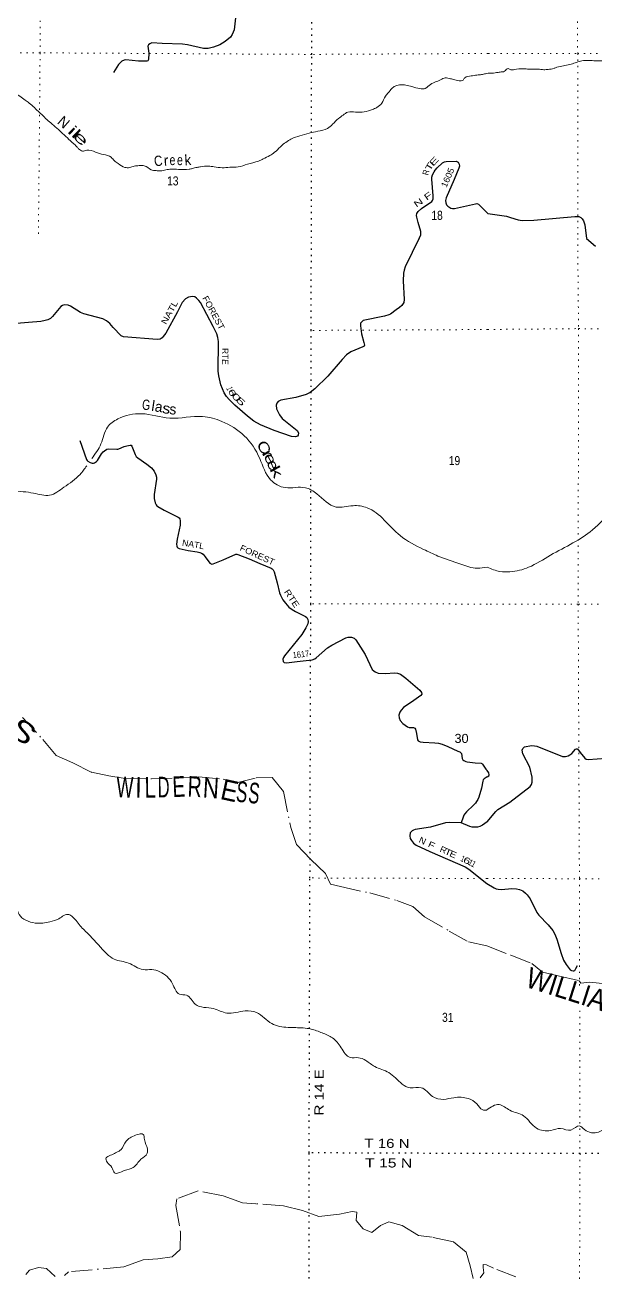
# Model space of a CAD drawing. Header units: feet. Extents: x -252658 to 9, y -366365 to -181930.
# Drawn here: x -40356 to -29319, y -249124 to -224946 of the extents above; entities that cross this region are included whole.
import ezdxf
from ezdxf.enums import TextEntityAlignment as Align

# ---------------------------------------------------------------- set-up
doc = ezdxf.new("R2010")
doc.units = ezdxf.units.FT
doc.header["$LTSCALE"] = 80
doc.linetypes.add('DOT_DASHED', pattern=[7.7, 5, -1.2, 0.3, -1.2])
doc.linetypes.add('DOTTED', pattern=[1.5, 0.3, -1.2])
for name, color, linetype, lineweight in [('29', 7, 'Continuous', 25), ('39', 7, 'Continuous', 13), ('44', 7, 'DOT_DASHED', 13), ('6', 7, 'DOTTED', 25), ('7', 7, 'DOTTED', 13)]:
    doc.layers.add(name, color=color, linetype=linetype, lineweight=lineweight)
doc.layers.add('30', color=7, linetype='Continuous')
doc.layers.add('41', color=7, linetype='Continuous')

msp = doc.modelspace()

# ---------------------------------------------------------------- linework, layer by layer
at = {"layer": '29'}
for points in [[(-36212.26, -224169.8), (-36308.17, -225038.6), (-36344.67, -225127.55), (-36379.93, -225184), (-36477.93, -225268.39), (-36584.46, -225332.21), (-36704.35, -225378.08), (-36806.62, -225402.78), (-36898.33, -225404.17), (-37208.62, -225332.21), (-37307.21, -225319.16), (-37699.19, -225304.53), (-37901.54, -225295.16), (-37939.4, -225308.98), (-37965.01, -225330.44), (-37976.22, -225358.93), (-37960.32, -225491.56), (-37965.01, -225616.26), (-37975.59, -225640.96), (-37994.87, -225649.96), (-38158.88, -225644.86), (-38400.67, -225623.19), (-38434.01, -225626.85), (-38479.86, -225648.02), (-38546.11, -225708.58), (-38640.69, -225866.58)], [(-32724.55, -229072.27), (-32694.94, -229012.55), (-32690.53, -228978.15), (-32690.41, -228941.69), (-32745.68, -228768.65), (-32769.87, -228667.63), (-32773.4, -228632.35), (-32768.97, -228597.82), (-32741.66, -228554.72), (-32679.39, -228502.03), (-32477.03, -228360.8), (-32464.85, -228344.76), (-32456.03, -228314.77), (-32455.26, -228250.51), (-32480.21, -227933.09), (-32476.31, -227893.98), (-32463.97, -227848.11), (-32435.76, -227789.89), (-32415.33, -227754.81), (-32377.57, -227712.26), (-32270.02, -227613.45), (-32234.71, -227597.38), (-32203.02, -227590.52), (-32004.38, -227584.84), (-31982.62, -227592.28), (-31968.52, -227604.63), (-31950.89, -227641.68), (-31945.6, -227676.97), (-31954.51, -227719.69), (-32048.07, -227939.95), (-32203.78, -228292.32), (-32214.48, -228346.52), (-32209.19, -228388.87), (-32195.09, -228429.45), (-32170.36, -228455.18), (-32113.98, -228491.2), (-32076.95, -228501.78), (-32037.01, -228500.23), (-31631.28, -228406.52), (-31607.95, -228404.75), (-31577.98, -228417.1), (-31532.07, -228459.38), (-31393.41, -228597.83)], [(-31393.41, -228597.83), (-31035.52, -228650.29), (-30952.99, -228672.51), (-30808.05, -228720.21), (-30727.31, -228732.5), (-30506.04, -228721.73), (-29709.48, -228654.13), (-29659.68, -228650.46), (-29634.12, -228654.87), (-29595.33, -228672.51), (-29566.23, -228699.87), (-29542.44, -228736.03), (-29518.71, -228814.5), (-29483.15, -229076.68)], [(-32724.55, -229072.27), (-32993.69, -229628.91), (-33017.3, -229692.99), (-33027.88, -229752.98), (-33035.73, -229896.7), (-33012.3, -230259), (-33022.59, -230315.85), (-33061.39, -230375.84), (-33107.23, -230418.19), (-33168.12, -230459.96), (-33280.04, -230541.7), (-33311.78, -230559.34), (-33397.57, -230584.38), (-33807.15, -230667.51), (-33833.72, -230689.91), (-33858.4, -230721.68), (-33860.03, -230771.17), (-33841.11, -230927.36), (-33792.21, -231095.76), (-33784.34, -231145.15), (-33789.63, -231161.03), (-33816.88, -231179.62), (-34044.1, -231274.04), (-34128.19, -231333.95), (-34217.61, -231424.87), (-34490.56, -231743.04), (-34745.35, -231990.33), (-34831.66, -232058.74), (-34911.1, -232096.2), (-35111.02, -232154.79), (-35403.07, -232210.89), (-35456.43, -232236.37), (-35480.65, -232267.35), (-35491.23, -232302.64), (-35485.5, -232374.21), (-35431.28, -232489.67), (-35374.59, -232561.07), (-35085.62, -232799.2), (-35060.98, -232842.57), (-35066.19, -232883.37), (-35082.14, -232906.09), (-35120.94, -232920.2), (-35198.73, -232914.44), (-35528.64, -232794.06), (-35794.52, -232683.76), (-35926.28, -232613.17), (-36044.91, -232521.43), (-36291.78, -232302.64), (-36402.87, -232195.01), (-36452.24, -232138.55), (-36499.68, -232064.91), (-36565.09, -231909.17), (-36605.58, -231740.05), (-36614.46, -231644.5), (-36610.77, -231073.78), (-36621.52, -230998.7), (-36642.68, -230928.12), (-36710.89, -230780.96), (-36958.31, -230319.39), (-36990.05, -230277.04), (-37035.71, -230234.47), (-37067.64, -230209.99), (-37113.48, -230202.93), (-37191.93, -230213.35), (-37247.5, -230245.28), (-37314.99, -230318.52), (-37402.5, -230497.96), (-37630.02, -230910.49), (-37677.74, -230979.3), (-37697.14, -231002.23), (-37737.7, -231025.17), (-37799.33, -231035.34), (-38448.31, -230984.59), (-38496.48, -230964.37), (-38649.68, -230803.23), (-38716.33, -230726.98), (-38776.29, -230674.04), (-38846.94, -230635.77), (-39218.88, -230538.18), (-39281.1, -230514.65), (-39476.32, -230389.97), (-39520.64, -230372.9), (-39596.23, -230365.27), (-39631.49, -230375.85), (-39659.14, -230395.92), (-39824.94, -230590.82), (-39864.25, -230626.41), (-39913.62, -230651.11), (-39966.52, -230668.75), (-40050.15, -230683.25), (-40603.08, -230734.02)], [(-29483.15, -229076.68), (-29310.51, -229225.89)], [(-39295.05, -232991.42), (-39165.39, -233356.47), (-39151.86, -233377.23), (-39142.16, -233392.22), (-39092.79, -233416.92), (-39054, -233427.51), (-39026.66, -233426.63), (-39007.47, -233419.61), (-38972.88, -233395.75), (-38952.61, -233375.46), (-38873.91, -233248.5), (-38841.52, -233211.37), (-38817.71, -233187.54), (-38771.87, -233159.31), (-38738.88, -233151.42), (-38580.56, -233158.55), (-38561.15, -233156.67), (-38536.46, -233149.61), (-38435.84, -233107.56), (-38381.29, -233091.38), (-38319.57, -233077.27), (-38309.88, -233078.16), (-38300.18, -233082.56), (-38287.83, -233096.68), (-38225.24, -233261.66), (-38202.66, -233297.28), (-38172.34, -233326.95), (-37999.24, -233444.77), (-37909.6, -233521.04), (-37877.87, -233552.8), (-37857.93, -233585.82), (-37823.2, -233653.37), (-37810.86, -233699.25), (-37806.91, -233738.24), (-37853.16, -234034.02), (-37852.3, -234113.02), (-37836.43, -234194.19), (-37825.85, -234220.66), (-37816.54, -234236.35), (-37804.69, -234252.42), (-37781.77, -234268.3), (-37658.91, -234339.5), (-37392.97, -234472.1), (-37373.31, -234489.58), (-37361.23, -234509.15), (-37352.41, -234544.44), (-37350.65, -234585.03), (-37352.28, -234629.78), (-37412.37, -234899.45), (-37420.31, -234995.27), (-37418.54, -235034.09), (-37409.48, -235053.52), (-37399.15, -235065.85), (-37372.7, -235078.2), (-37197.43, -235117.05), (-37022.64, -235147.66)], [(-37022.64, -235147.66), (-36971.18, -235156.67), (-36938.04, -235169.07), (-36908.06, -235188.48), (-36865.54, -235241.44), (-36775.81, -235366.69), (-36752.26, -235378.3), (-36735.26, -235382.57), (-36714.1, -235379.04), (-36519.12, -235297.92), (-36275.03, -235192.01), (-36255.63, -235190.24), (-36235.7, -235193.89), (-36013.77, -235277.5), (-35811.95, -235368.96), (-35589.11, -235460.22), (-35568.14, -235474.72), (-35548.55, -235493.74), (-35530.92, -235532.56), (-35471.87, -235745.5), (-35428.65, -235938.39), (-35411.46, -235986.02), (-35364.29, -236071.61), (-35311.39, -236140.43), (-35244.39, -236216.3), (-35182.93, -236263.73), (-35120.95, -236300.99), (-34923.26, -236395.62), (-34897.01, -236415.69), (-34879.38, -236454.5), (-34874.09, -236491.56), (-34882.21, -236539.96), (-34919.05, -236617.72), (-34997.96, -236743.22), (-35331.76, -237159), (-35351.07, -237189.41), (-35365.18, -237224.7), (-35358.12, -237267.05), (-35336.7, -237287.01), (-35294.64, -237291.75), (-35085.95, -237266.78), (-34793.02, -237234.84), (-34744.49, -237214.11), (-34716.27, -237196.47), (-34498.66, -237004.85), (-34416.51, -236949.44), (-34146.72, -236810.05), (-34100.22, -236799.6), (-34074.43, -236797.7), (-34035.63, -236797.7), (-33984.08, -236818.43), (-33947.47, -236850.63), (-33771.86, -237134.05), (-33631.83, -237420.55), (-33603.74, -237449.35), (-33578.94, -237469.96), (-33518.98, -237491.13), (-33379.58, -237500.96), (-33193.03, -237486.27), (-33145.16, -237491.13), (-33085.21, -237515.83), (-32981.26, -237587.81), (-32714.3, -237819.79), (-32681.4, -237866.96), (-32674.35, -237898.72), (-32689.01, -237926), (-32826.02, -238021.06), (-33030.54, -238159.86), (-33071.96, -238207.39), (-33101.07, -238251.62), (-33118.7, -238304.55), (-33111.65, -238361.01), (-33089.48, -238411.34), (-33041.12, -238466.88), (-32948.03, -238534.38), (-32915.93, -238546.29), (-32833.05, -238548.05), (-32810.13, -238560.4), (-32795.98, -238577.47), (-32778.56, -238663.63), (-32757.23, -238782.73), (-32741.49, -238803.94), (-32707.85, -238825.07), (-32647.43, -238826.62), (-32418.98, -238840.24), (-32351.66, -238846.25), (-32277.6, -238867.42), (-32166.88, -238910.05), (-31973.68, -239001.16)], [(-31973.68, -239001.16), (-31935.52, -239019.16), (-31915.24, -239034.17), (-31905.27, -239049.96), (-31888.79, -239147.09), (-31876.09, -239172.21), (-31861.46, -239185.02), (-31822.67, -239202.67), (-31791.81, -239212.38), (-31637.92, -239227.91), (-31526.43, -239237.96), (-31511.44, -239244.14), (-31497.34, -239258.26), (-31436.35, -239353.39), (-31408.24, -239380.4)], [(-31409.61, -240371.9), (-31240.81, -240170.22), (-31198.25, -240131.64), (-30970.12, -239990.53), (-30575.83, -239689.89), (-30545.79, -239651.69), (-30535.21, -239602.28), (-30537.99, -239504.16), (-30580.39, -239311.71), (-30718.56, -239054.4), (-30729.19, -238984.69), (-30718.61, -238949.4), (-30687.22, -238920.63), (-30549.32, -238896.46), (-30492.26, -238898.34), (-30443.52, -238907.05), (-29950.05, -239105.18), (-29893.34, -239108.21), (-29840.44, -239094.09), (-29808.7, -239076.45), (-29768.85, -239050.76), (-29695.84, -238963.52), (-29675.62, -238955.54), (-29657.04, -238959.99), (-29608.04, -239030.17), (-29519.5, -239136.44), (-29491.29, -239157.62), (-29452.68, -239165.58), (-29105.1, -239138.21)], [(-31408.41, -239500.69), (-31467.36, -239540.57), (-31483.23, -239558.22), (-31494.17, -239585.06), (-31519.18, -239716.93), (-31568.55, -239890.64), (-31589.92, -239940.23), (-31611.08, -239975.51), (-31635.76, -240009.04), (-31669.92, -240045.98), (-31805.18, -240175.06), (-31842.07, -240219.01), (-31859.7, -240245.48), (-31874.12, -240282.61), (-31909, -240392.41)], [(-31408.41, -239500.69), (-31374.59, -239478.76), (-31367.53, -239461.12), (-31374.59, -239425.83), (-31408.24, -239380.4)], [(-31909, -240392.41), (-32140.95, -240383.99), (-32211.7, -240390.26), (-32503.01, -240474.22), (-32803.96, -240521.62), (-32836.53, -240531.22), (-32856.35, -240543.74), (-32880.61, -240562.98), (-32895.65, -240585.14), (-32903.16, -240639.44), (-32895.65, -240691.01), (-32874.49, -240733.35), (-32832.05, -240786), (-32782.8, -240821.58), (-32516.45, -240946.29), (-31834.13, -241245.05), (-31763.14, -241289.76), (-31411.25, -241566.8)], [(-31409.61, -240371.9), (-31499.11, -240438.69), (-31548.65, -240462.98), (-31594.33, -240473.98), (-31643.7, -240477.51), (-31698.36, -240473.98), (-31745.11, -240461.59), (-31909, -240392.41)], [(-31411.25, -241566.8), (-31275.06, -241651.93), (-31236.27, -241666.05), (-31192.41, -241675.2), (-31130.46, -241680.17), (-30929.27, -241661.51), (-30837.74, -241666.05), (-30781.31, -241680.17), (-30716.95, -241709.29), (-30665.07, -241751.87), (-30633.19, -241782.51), (-30573.23, -241863.68), (-30442.75, -242124.85), (-30409.97, -242176.27), (-30226.98, -242363.95), (-30137.68, -242475.99), (-30097.12, -242546.57), (-30058.91, -242645.53), (-29973.12, -242922.39), (-29926.96, -243046.83), (-29878.7, -243135.3), (-29799.99, -243233.87), (-29775.31, -243251.51), (-29745.29, -243256.52), (-29727.69, -243255.04), (-29711.82, -243246.22), (-29688.68, -243213), (-29658.03, -243155.25)]]:
    msp.add_lwpolyline(points, dxfattribs=at)
at = {"layer": '39'}
for points in [[(-31389.68, -225879.79), (-31379.94, -225878.71), (-31313.45, -225878.63), (-31196.96, -225864.03), (-31118.63, -225853.63), (-31072.45, -225843.37), (-31038.43, -225807.03), (-31000.32, -225790.77), (-30952, -225812.67), (-30879.67, -225808.33), (-30712.94, -225793.51), (-30628.51, -225799.17), (-30517.96, -225804.71), (-30421.51, -225802.27), (-30308.94, -225811.83), (-30226.56, -225807.44), (-30112.11, -225784.81), (-30055.93, -225762.44), (-29931.44, -225737.76), (-29808.97, -225709.07), (-29706.6, -225680.46), (-29598.22, -225645.79), (-29489.76, -225633.25), (-29405.35, -225634.88), (-29282.74, -225640.37), (-29156.14, -225639.81), (-29049.54, -225663.46), (-28984.43, -225676.72)], [(-40858.21, -226023.54), (-40830.02, -226075.77), (-40733.5, -226164.09), (-40578.77, -226246.3), (-40458.17, -226326.54), (-40351.64, -226398.77), (-40275.25, -226458.97), (-40174.72, -226545.28), (-40078.19, -226639.63), (-40023.9, -226687.81), (-39933.41, -226776.14), (-39830.87, -226864.45), (-39710.23, -226968.82), (-39627.79, -227045.11), (-39505.13, -227161.54), (-39418.67, -227237.81), (-39356.33, -227300.05), (-39318.11, -227344.23), (-39243.75, -227386.34), (-39161.45, -227372.14), (-38990.72, -227406.07), (-38836.04, -227454.09), (-38689.38, -227506.15), (-38625.02, -227576.42), (-38554.66, -227628.59), (-38420.02, -227702.78), (-38329.66, -227706.67), (-38241.35, -227680.4), (-38142.98, -227668.19), (-38046.6, -227670.06), (-37913.95, -227750.28), (-37817.55, -227766.22), (-37731.2, -227772.13), (-37628.83, -227749.86), (-37522.43, -227737.63), (-37385.89, -227741.45), (-37176.92, -227738.98), (-37117.68, -227726.28), (-37024.53, -227702.71), (-36956.28, -227690.54), (-36807.71, -227678.26), (-36691.23, -227692.16), (-36536.6, -227710.02), (-36392.04, -227701.76), (-36225.4, -227693.47), (-36050.79, -227640.93), (-35834.03, -227580.29), (-35741.74, -227537.93), (-35617.34, -227475.42), (-35523.07, -227410.93), (-35410.79, -227306.21), (-35356.66, -227255.87), (-35254.36, -227185.34), (-35196.19, -227151.08), (-35031.63, -227094.53), (-34851, -227039.98), (-34686.41, -227003.54), (-34501.77, -226948.98), (-34399.49, -226868.4), (-34287.22, -226757.65), (-34196.97, -226691.16), (-34104.7, -226632.71), (-33956.11, -226632.49), (-33628.9, -226583.75), (-33544.63, -226543.41), (-33448.38, -226460.83), (-33378.31, -226326.01), (-33324.21, -226257.57), (-33252.04, -226179.05), (-33189.88, -226128.69), (-33073.46, -226102.38), (-32985.1, -226110.29), (-32864.58, -226140.27), (-32711.92, -226176.23), (-32605.51, -226174.06), (-32503.23, -226095.5), (-32392.87, -226043.05), (-32284.53, -225992.63), (-32242.38, -225976.48), (-32141.98, -225980.35), (-32055.61, -226004.35), (-31951.16, -226024.3), (-31872.88, -226012.12), (-31840.81, -225969.85), (-31718.39, -225933.47), (-31605.98, -225915.21), (-31515.63, -225907.03), (-31441.37, -225888.83), (-31389.68, -225879.79)], [(-23750.58, -230322.65), (-24114.31, -230722.09), (-24395.92, -231003.95), (-24857.15, -231321.59), (-25279.57, -231597.52), (-25812.64, -231869.93), (-26097.72, -231964.64), (-26356.51, -232049.65), (-26536.73, -232276.55), (-26673.65, -232427.59), (-26848.5, -232702.85), (-27200.04, -233094.4), (-27537.56, -233343.31), (-27876.84, -233720.95), (-28192.38, -233835.37), (-28348.95, -233951.94), (-28616.75, -234107.24), (-28978.39, -234353.81), (-29365.82, -234720.74), (-29745.65, -234973.1), (-30181.63, -235210.61), (-30605.48, -235444.27), (-30966.95, -235531.91), (-31160.08, -235525.27), (-31405.54, -235442.9)], [(-31405.54, -235442.9), (-31599.95, -235462.08), (-31919.51, -235383.23), (-32359.57, -235225.79), (-32638.83, -235096.72), (-33092.78, -234830.68), (-33733.23, -234290.9), (-34004.6, -234252.33), (-34332.4, -234278.04), (-34705.93, -234022.16), (-34926.9, -233903.22), (-35314.97, -233902.7), (-35600.22, -233751.51), (-35810.6, -233338.99), (-36109.4, -232898.2), (-36545.23, -232620.11), (-36917.05, -232527.12), (-37550.48, -232556.44), (-38101.26, -232471.25), (-38557.88, -232571.19), (-38757.22, -232729.79), (-38884.49, -233055.39), (-39064.74, -233337.81)], [(-39161.82, -233479.38), (-39289.7, -233646.06), (-39601.81, -233895), (-39879.57, -234047.46), (-40189.15, -234008.85), (-40593.22, -233962.06), (-41017.38, -233907.2), (-41202.39, -233917.01), (-41520.25, -234007.08), (-41793.68, -233992.64), (-42679.85, -233681.78), (-43039.52, -233546.57), (-43351.06, -233477.79), (-43891.44, -233197.55), (-44132.48, -233060.49), (-44584.64, -232921.14), (-45028.69, -232739.56), (-45334.19, -232670.79)], [(-44159.99, -240525.01), (-43887.1, -240841.08), (-43628.16, -241088.77), (-43431.19, -241129.25), (-43298.34, -241053.01), (-43161.88, -241204.01), (-42888.57, -241286.82), (-42762.13, -241413.68), (-42498.94, -241534.68), (-42339.93, -241442.39), (-42114.74, -241450.74), (-41940.13, -241631.95), (-41704.84, -241612.15), (-41525.87, -241598.31), (-41194.35, -241739.52), (-40955.32, -241878.59), (-40754.3, -241907.01), (-40581.41, -241923.33), (-40531.3, -242009.86), (-40471.25, -242162.77), (-40157.88, -242330.1), (-39872.31, -242306.34), (-39701.3, -242246.24), (-39506.11, -242166.06), (-39433.81, -242212.41), (-39267.27, -242405.68), (-39096.66, -242576.84), (-38769.55, -242929.18), (-38626.97, -243029.92), (-38349.63, -243106.7), (-38070.36, -243231.75), (-37901.46, -243231.97), (-37746.71, -243272.4), (-37499.81, -243505.99), (-37365.45, -243705.25), (-37226.75, -243729.57), (-37060.17, -243900.72), (-36704.43, -243987.66), (-36449.22, -244072.46), (-36091.24, -244032.71), (-35872.13, -244063.17), (-35578.95, -244276.72), (-35261.38, -244349.53), (-34969.85, -244361.98), (-34817.07, -244382.29), (-34602.06, -244456.98), (-34403.17, -244553.77), (-34236.63, -244745.03), (-34060.02, -244932.28), (-33901.18, -244936.51), (-33758.52, -244991), (-33583.8, -245109.88), (-33312.56, -245224.86), (-33053.57, -245446.4), (-32896.87, -245521.02), (-32683.73, -245517.28), (-32462.86, -245688.5), (-32249.82, -245743.08), (-32052.71, -245711.16), (-31771.24, -245729.63), (-31608.55, -245830.4), (-31494.15, -245945.17), (-31419.05, -245951.8)], [(-31419.05, -245951.8), (-31174.7, -245845.51), (-30968.9, -245954.93), (-30702.67, -246061.14), (-30450.38, -246303.96), (-30177.21, -246343.87), (-29985.49, -246306.24), (-29786.66, -246337.1), (-29620.52, -246256.87), (-29522.88, -246328.6), (-29249.81, -246376.56), (-29047.18, -246276.71), (-28780.01, -246314.53), (-28468.3, -246479.7), (-28247.61, -246384.11), (-28127.7, -246299.23), (-27896.23, -246445.21), (-27681.49, -246490.36), (-27519.4, -246558.95), (-27346.18, -246402.37), (-27197.91, -246303.79), (-26952.54, -246317.17), (-26735.13, -246314.08), (-26496.06, -246345.49), (-26119.01, -246443.14), (-25842.17, -246362.4), (-25559.95, -246476.88), (-25103.35, -246790.87), (-24945.15, -246996.2), (-24877.7, -247067.53), (-24735.41, -246964.84), (-24527.86, -247094.4), (-24429.23, -247240.59), (-24282, -247218.44), (-24097.81, -247289.34), (-23927.62, -247354.01), (-23736.78, -247380.74), (-23490.59, -247480.64), (-23261.69, -247666.82), (-23173.12, -247959.72), (-23172.43, -248203.16), (-23089.84, -248345.1), (-22859.37, -248416.63), (-22616.92, -248643.22), (-22579.93, -248881.11), (-22450.79, -249150.43), (-22347.28, -249381.18), (-22204.84, -249415.3), (-21933.79, -249463.23), (-21631.06, -249549.82), (-21512.2, -249688.23), (-21557.08, -249878.74), (-21369.88, -250024.11), (-21202.2, -250124.96), (-21035.84, -250175.5), (-20805.06, -250371.76), (-20559.5, -250664.79), (-20408.25, -250642.7), (-20148.52, -250636.16), (-20041.65, -250768.37), (-19889.1, -251092.33), (-19583.51, -251263.45), (-19263.25, -251539.38), (-19209.06, -251843.89), (-19259.89, -252028.29), (-19114.97, -252175.1), (-18934.83, -252101.09), (-18766.54, -252157.69), (-18421.72, -252403.78), (-17994.45, -252508.15), (-17707.52, -252572.39), (-17312.97, -252567.68), (-17133.19, -252666.68), (-16895.99, -252834.87), (-16759.07, -252936.85)], [(-38470.67, -246679.95), (-38365.82, -246519.22), (-38273.23, -246461.03), (-38146.47, -246414.94), (-38070.07, -246421.08), (-38044.12, -246523.67), (-37984.11, -246700.71), (-37990.3, -246787.17), (-38111.15, -246903.64), (-38260.24, -247064.32), (-38435.27, -247122.4), (-38624.36, -247166.39), (-38674.44, -247059.75), (-38766.75, -246957.07), (-38786.71, -246878.62), (-38698.15, -246826.45), (-38601.54, -246776.31), (-38510.97, -246730.17), (-38470.67, -246679.95)]]:
    msp.add_spline(points, degree=3, dxfattribs=at)
at = {"layer": '44'}
for points in [[(-40405.01, -238350.65), (-40009.21, -238780.73), (-39751.47, -239087.53), (-39428.65, -239227.72), (-39059.85, -239414.37), (-39065.85, -239410.32), (-38734.67, -239480.16), (-38413.45, -239529.86), (-37909.2, -239540.15), (-36988.84, -239502.03), (-36520.91, -239544.34), (-36286.21, -239621.8), (-35877.87, -239519.05), (-35570.46, -239514.39), (-35350.73, -239786.84), (-35211.33, -240483.21), (-35098.35, -240811.49), (-34820.44, -241102.29), (-34536.4, -241371), (-34440.94, -241580.56), (-34250.28, -241625.64), (-33682.28, -241748.83), (-33158.57, -241893.94), (-32849.7, -242007.92), (-32619.59, -242210.04), (-32142.71, -242485.64), (-31765.97, -242694.44), (-31412.9, -242769.87)], [(-31412.9, -242769.87), (-30950.47, -242955.32), (-30544.22, -243111.73), (-30336.99, -243284.44), (-30031.33, -243354.49), (-29629.15, -243446.55), (-29592.92, -243494.77), (-29418.03, -243472.46), (-29118.43, -243504.3)], [(-31675.89, -249212), (-31737.02, -248964.4), (-31816.17, -248704.64), (-32062.35, -248504.47), (-32473.8, -248414.16), (-32738.85, -248380.8), (-33055.39, -248186.35), (-33308.19, -248112.83), (-33471.28, -248186.5), (-33640.67, -248320.47), (-33811.1, -248247.32), (-33944.97, -248087.87), (-33928.15, -247929.09), (-34020.5, -247912.59), (-34265.86, -247965.78), (-34665.88, -248008.24), (-34980.78, -247894.22), (-35354.05, -247804.08), (-35884.28, -247765.52), (-36143.37, -247746.27), (-36520.45, -247609.86), (-37006.21, -247515.19), (-37418.8, -247668.18), (-37437.49, -247798.81), (-37345.48, -248316), (-37349.05, -248649.79), (-37506.43, -248791.86), (-37783.87, -248830.84), (-38067.25, -248849.68), (-38441.58, -248984.75), (-39514.91, -249082.51), (-39591.57, -249150.54)], [(-39774.5, -249171.84), (-39942.55, -249018.27), (-40093.13, -248995.47), (-40270.19, -249050.99), (-40340.89, -249131.11)], [(-31421.4, -248948.26), (-31483.77, -248943.41), (-31488.05, -248999.69), (-31472.45, -249100.3), (-31543.24, -249200.53)], [(-30850.83, -249181.16), (-31287.69, -249008.35), (-31421.4, -248948.26)]]:
    msp.add_lwpolyline(points, dxfattribs=at)
at = {"layer": '6'}
msp.add_line((-31418.44, -246793.85), (-34853.56, -246779.27), dxfattribs=at)
for points in [[(-34809.67, -229069.17), (-34805.18, -225515.86), (-34805.42, -220197.76), (-34794.37, -215679.88)], [(-34883.89, -267068.01), (-34886, -262567), (-34868.43, -257278.29), (-34860.89, -251969.46), (-34853.56, -246779.27), (-34837.95, -241458.38), (-34822.37, -236153.58), (-34816.86, -230858.82), (-34809.67, -229069.17)], [(-5082.33, -246779.76), (-8368.07, -246796.43), (-13701.54, -246788.5), (-19014.81, -246774.82), (-24324.24, -246775.28), (-29609.77, -246794.16), (-31418.44, -246793.85)]]:
    msp.add_lwpolyline(points, dxfattribs=at)
at = {"layer": '7'}
for p, q in [((-31396.5, -230841.27), (-34816.86, -230858.82)), ((-31403.81, -236154.92), (-34822.37, -236153.58)), ((-31411.11, -241468.48), (-34837.95, -241458.38))]:
    msp.add_line(p, q, dxfattribs=at)
for points in [[(-40051.09, -215653.55), (-40060.12, -220183.5), (-40063.92, -225485.51), (-40096.42, -229060.5)], [(-29642.77, -215698.33), (-29660.61, -220198.69), (-29655.1, -225497.24), (-29654.58, -229076.46)], [(-31389.14, -225496.68), (-34805.18, -225515.86), (-40063.92, -225485.51), (-45344.75, -225451.18), (-50691.83, -225429.02), (-56030.88, -225400.81), (-61289.62, -225368.45), (-62778.04, -225364.66)], [(-31389.14, -225496.68), (-29655.1, -225497.24), (-28402.78, -225501.65)], [(-29654.58, -229076.46), (-29638.48, -230824.25), (-29645.15, -236157.39), (-29621.38, -241472.84), (-29616.88, -243536.71)], [(-31396.5, -230841.27), (-29638.48, -230824.25), (-24325.66, -230870.11), (-19028.14, -230857.43), (-13720.42, -230834.82), (-8409.58, -230878.65), (-3098.3, -230890.29)], [(-5674.56, -236196.21), (-8405.69, -236175.72), (-13710.79, -236154.1), (-19026.34, -236160.51), (-24331.75, -236161.01), (-29645.15, -236157.39), (-31403.81, -236154.92)], [(-31411.11, -241468.48), (-29621.38, -241472.84), (-24330.25, -241486.22), (-19036.64, -241465.43), (-13731.29, -241468.95), (-8387.29, -241442.81), (-3094.09, -241511.34)], [(-29615.81, -244027.76), (-29609.77, -246794.16), (-29628.01, -251944.07), (-29636.63, -257273.16), (-29637.1, -257876.37)]]:
    msp.add_lwpolyline(points, dxfattribs=at)

# ---------------------------------------------------------------- texts
at = {"layer": '30'}
for s, rotation, width, p in [('E', 47.575, 1.7, (-32394.53, -227626.58)), ('R', 74.943, 0.9, (-32535.41, -227814.96)), ('T', 59.784, 1.55, (-32475.09, -227718.33)), ('1605', 66.16, 1.1, (-32117.72, -227924.37)), ('N F', 34.912, 1.5, (-32617.82, -228374.25)), ('NATL', 61.122, 1.2, (-37504.88, -230538.67)), ('FOREST', 298.193, 1.1, (-36757.26, -230546.27)), ('1', 292.782, 0.55, (-36449.63, -232005.99)), ('6', 298.79, 1.55, (-36397.44, -232092.59)), ('0', 307.167, 1.9, (-36313.5, -232187.5)), ('5', 315.906, 2.05, (-36221.01, -232276.12)), ('NATL', 350.067, 1.05, (-37109.59, -235059.42)), ('FOREST', 335.621, 1.1, (-35882.39, -235260.19)), ('RTE', 303.86, 1.2, (-35239.75, -236080.38)), ('1617', 6.223, 0.75, (-35007.68, -237187.83)), ('N', 334.91, 1.15, (-32683.91, -240790.59)), ('F', 334.91, 1.3, (-32509.28, -240874.04)), ('R', 336.353, 1.1, (-32278.95, -240969.58)), ('T', 336.353, 1.35, (-32186.53, -241012.68)), ('E', 336.353, 1.2, (-32091.03, -241055.61)), ('1', 336.353, 0.6, (-31902.69, -241138.62)), ('6', 331.353, 1.55, (-31826.44, -241174.22)), ('1', 329.797, 0.8, (-31757.55, -241210.84)), ('1', 329.797, 0.8, (-31700, -241239.65))]:
    msp.add_text(s, height=120, rotation=rotation, dxfattribs=dict(at, width=width)).set_placement(p, align=Align.CENTER)
msp.add_text('RTE', height=120, rotation=269.63, dxfattribs=at).set_placement((-36539.25, -231361.31), align=Align.CENTER)
at = {"layer": '41'}
for s, rotation, p in [('N', 319.052, (-39671.59, -226903.04)), ('r', 3.628, (-37619.25, -227666.93)), ('l', 351.309, (-37888.23, -232416.89)), ('a', 352.309, (-37777.87, -232434.89)), ('s', 356.051, (-37498.23, -232484.84))]:
    msp.add_text(s, height=200, rotation=rotation, dxfattribs=at).set_placement(p, align=Align.CENTER)
for s, rotation, width, p in [('i', 316.498, 1.85, (-39506.56, -227057.81)), ('l', 316.487, 1.75, (-39432.75, -227124.5)), ('e', 316.322, 2, (-39343.89, -227210.07)), ('C', 7.183, 0.85, (-37763.25, -227675.57)), ('e', 1.05, 0.75, (-37499.14, -227658.95)), ('e', 358.852, 0.75, (-37358.15, -227659.2)), ('k', 3.343, 0.95, (-37198.08, -227658.61)), ('G', 355.125, 0.75, (-38017.62, -232398.1)), ('s', 350.74, 1.15, (-37632.87, -232467.14)), ('C', 301.468, 1.35, (-35815.12, -233174.11)), ('r', 301.468, 1.7, (-35740.49, -233296.99)), ('e', 298.397, 1.45, (-35692.21, -233389.77)), ('e', 293.351, 1.3, (-35644.42, -233503.05)), ('k', 298.577, 1.65, (-35576.95, -233642.02))]:
    msp.add_text(s, height=200, rotation=rotation, dxfattribs=dict(at, width=width)).set_placement(p, align=Align.CENTER)
at = {"layer": '44'}
for s, rotation, width, p in [('S', 323.114, 1.3, (-40510.99, -238781.77)), ('W', 358.831, 0.65, (-38425.32, -239899.62)), ('I', 358.831, 0.85, (-38162.32, -239904.89)), ('L', 0.372, 0.75, (-37929.45, -239904.97)), ('D', 0.372, 0.6, (-37671.38, -239899.22)), ('E', 2.372, 0.7, (-37369.9, -239888.38)), ('R', 357.833, 0.7, (-37077.14, -239889.95)), ('N', 356.833, 0.8, (-36765.3, -239910.84)), ('E', 347.735, 0.9, (-36435.83, -239960.12)), ('S', 354.124, 0.6, (-36175.07, -239991.06)), ('S', 354.124, 0.6, (-35940.37, -240013.45)), ('WILLIAM', 342.335, 0.9, (-29745.03, -243859.56))]:
    msp.add_text(s, height=400, rotation=rotation, dxfattribs=dict(at, width=width)).set_placement(p, align=Align.CENTER)
at = {"layer": '6'}
for s, rotation, width, p in [('R 14 E', 89.832, 1.25, (-34576.44, -246056.06)), ('T 16 N', 359.757, 1.25, (-33787.18, -246680.47)), ('T 15 N', 359.757, 1.3, (-33771.56, -247060.11))]:
    msp.add_text(s, height=175, rotation=rotation, dxfattribs=dict(at, width=width)).set_placement(p)
at = {"layer": '7'}
for s, width, p in [('13', 0.85, (-37604.92, -228051.73)), ('18', 0.85, (-32487.91, -228718.29)), ('19', 0.85, (-32151.31, -233466.51)), ('30', 1.05, (-32040.56, -238843.73)), ('31', 0.85, (-32281.12, -244243.8))]:
    msp.add_text(s, height=175, dxfattribs=dict(at, width=width)).set_placement(p)

doc.saveas('drawing.dxf')
